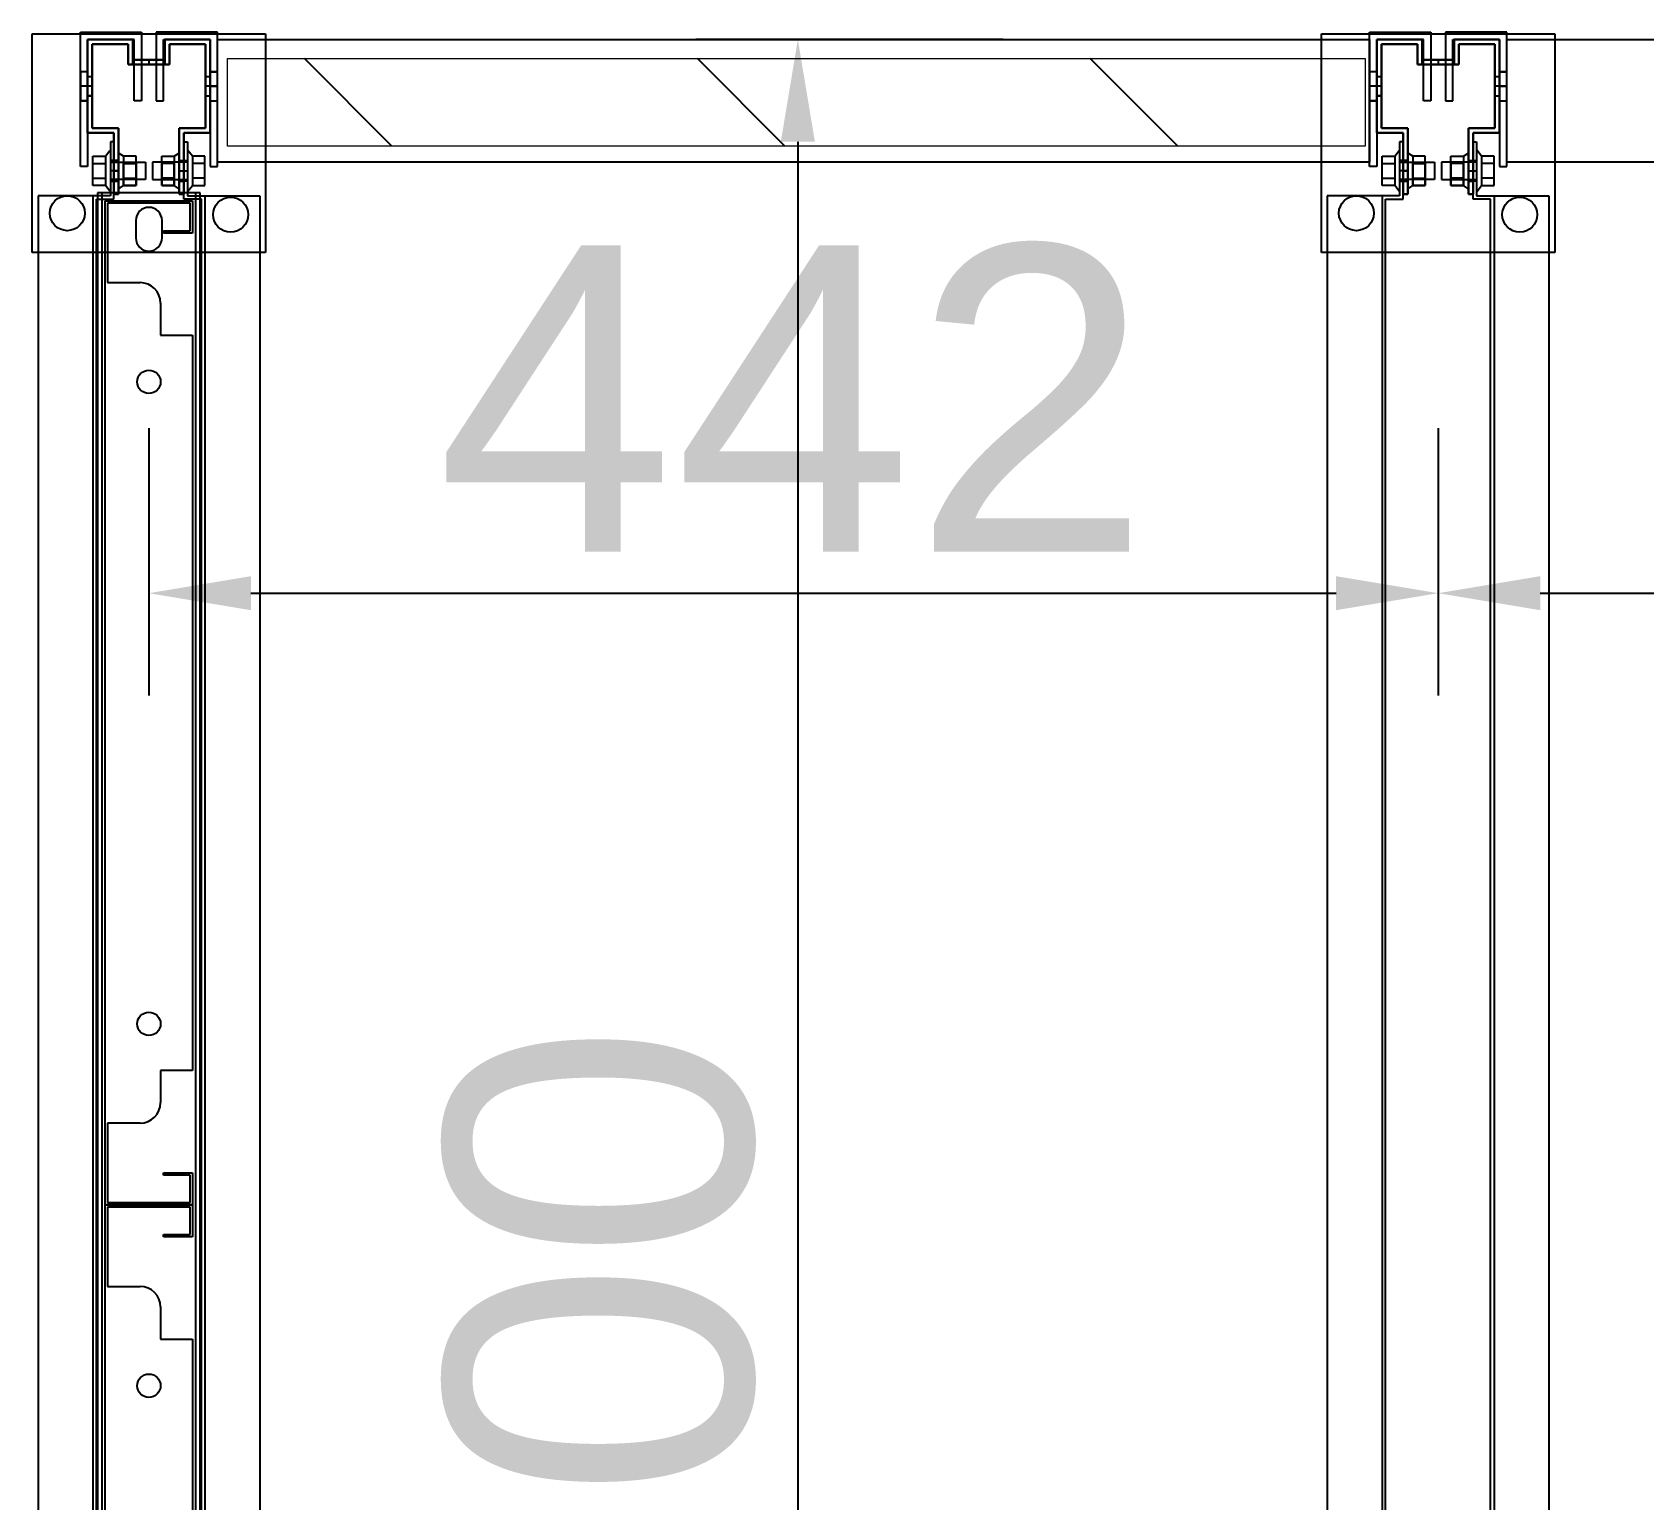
# Model space of a CAD drawing. Header units: millimetres. Extents: x 15382 to 37298, y 7351 to 31127.
# Drawn here: x 30905 to 31457, y 23892 to 24395 of the extents above; entities that cross this region are included whole.
import ezdxf

# ---------------------------------------------------------------- set-up
doc = ezdxf.new("R2010")
doc.units = ezdxf.units.MM
doc.layers.add('10', color=40, linetype='Continuous', lineweight=0)
for name, color, linetype in [('111', 7, 'Continuous'), ('113', 3, 'Continuous'), ('114', 6, 'Continuous'), ('115', 30, 'Continuous'), ('116', 12, 'Continuous'), ('444-2', 5, 'Continuous'), ('544-1', 40, 'Continuous'), ('6', 7, 'Continuous'), ('M40', 3, 'Continuous'), ('M6', 7, 'Continuous'), ('標註', 252, 'Continuous')]:
    doc.layers.add(name, color=color, linetype=linetype)
doc.styles.get("Standard").update_dxf_attribs({"font": 'arial.ttf'})
doc.dimstyles.new('ISO-25', dxfattribs={"dimtxt": 2.5, "dimasz": 2.5, "dimexe": 1.25, "dimexo": 0.625, "dimtad": 1, "dimtxsty": 'Standard', "dimcen": 2.5, "dimadec": 0, "dimazin": 0, "dimtfac": 1, "dimtmove": 0, "dimatfit": 3, "dimfxl": 1, "dimarcsym": 0})

# ---------------------------------------------------------------- blocks, each defined once
blk = doc.blocks.new('*D649')
at = {"layer": 'Defpoints', "color": 0, "transparency": 16777216}
for p in [(31386.82, 24266.36), (32308.82, 24266.36), (32308.82, 24202.84)]:
    blk.add_point(p, dxfattribs=at)
at = {"layer": '標註', "color": 0, "lineweight": -2, "transparency": 16777216}
for p, q in [((31386.82, 24259.36), (31386.82, 24167.84)), ((32308.82, 24259.36), (32308.82, 24167.84)), ((31421.82, 24202.84), (32273.82, 24202.84))]:
    blk.add_line(p, q, dxfattribs=at)
at = {"layer": '標註', "color": 0, "transparency": 16777216}
for points in [[(31421.82, 24208.67), (31421.82, 24197.01), (31386.82, 24202.84)], [(32273.82, 24208.67), (32273.82, 24197.01), (32308.82, 24202.84)]]:
    blk.add_solid(points, dxfattribs=at)
at = {"layer": '標註', "color": 0, "transparency": 16777216, "insert": (31847.82, 24270.45), "char_height": 105, "attachment_point": 5}
blk.add_mtext('922', dxfattribs=at)
blk = doc.blocks.new('*D707')
at = {"layer": 'Defpoints', "color": 0, "transparency": 16777216}
for p in [(31244.66, 24392.57), (31167.3, 23392.57), (31244.66, 23392.57)]:
    blk.add_point(p, dxfattribs=at)
at = {"layer": '標註', "color": 0, "lineweight": -2, "transparency": 16777216}
for p, q in [((31237.66, 24392.57), (31132.3, 24392.57)), ((31167.3, 24357.57), (31167.3, 23427.57)), ((31237.66, 23392.57), (31132.3, 23392.57))]:
    blk.add_line(p, q, dxfattribs=at)
at = {"layer": '標註', "color": 0, "transparency": 16777216}
for points in [[(31161.47, 24357.57), (31173.14, 24357.57), (31167.3, 24392.57)], [(31161.47, 23427.57), (31173.14, 23427.57), (31167.3, 23392.57)]]:
    blk.add_solid(points, dxfattribs=at)
at = {"layer": '標註', "color": 0, "transparency": 16777216, "insert": (31099.69, 23892.57), "char_height": 105, "attachment_point": 5, "rotation": 90}
blk.add_mtext('1000', dxfattribs=at)
blk = doc.blocks.new('*D708')
at = {"layer": 'Defpoints', "color": 0, "transparency": 16777216}
for p in [(30944.82, 24266.36), (31386.82, 24266.36), (31386.82, 24202.84)]:
    blk.add_point(p, dxfattribs=at)
at = {"layer": '標註', "color": 0, "lineweight": -2, "transparency": 16777216}
for p, q in [((30944.82, 24259.36), (30944.82, 24167.84)), ((31386.82, 24259.36), (31386.82, 24167.84)), ((30979.82, 24202.84), (31351.82, 24202.84))]:
    blk.add_line(p, q, dxfattribs=at)
at = {"layer": '標註', "color": 0, "transparency": 16777216}
for points in [[(30979.82, 24208.67), (30979.82, 24197.01), (30944.82, 24202.84)], [(31351.82, 24208.67), (31351.82, 24197.01), (31386.82, 24202.84)]]:
    blk.add_solid(points, dxfattribs=at)
at = {"layer": '標註', "color": 0, "transparency": 16777216, "insert": (31165.82, 24269.56), "char_height": 105, "attachment_point": 5}
blk.add_mtext('442', dxfattribs=at)

msp = doc.modelspace()

# ---------------------------------------------------------------- linework, layer by layer
at = {"layer": '10'}
for p, q in [((30971.818, 24356.065), (30971.818, 24386.065)), ((30971.818, 24386.065), (31361.818, 24386.065)), ((31361.818, 24386.065), (31361.818, 24356.065)), ((31361.818, 24356.065), (30971.818, 24356.065))]:
    msp.add_line(p, q, dxfattribs=at)
at = {"layer": '111'}
for p, q in [((30962.418, 24340.065), (30927.218, 24340.065)), ((30927.218, 24340.065), (30927.218, 23446.065)), ((30962.418, 24340.065), (30927.218, 24340.065)), ((30927.218, 24340.065), (30927.218, 23446.065)), ((30962.418, 23446.065), (30962.418, 24340.065)), ((30962.418, 23446.065), (30962.418, 24340.065)), ((30944.818, 24335.065), (30944.818, 24335.065)), ((30944.818, 24335.065), (30944.818, 24335.065)), ((30940.318, 24330.565), (30940.318, 24324.565)), ((30940.318, 24330.565), (30940.318, 24324.565)), ((30949.318, 24324.565), (30949.318, 24330.565)), ((30949.318, 24324.565), (30949.318, 24330.565)), ((30944.818, 24320.065), (30944.818, 24320.065)), ((30944.818, 24320.065), (30944.818, 24320.065))]:
    msp.add_line(p, q, dxfattribs=at)
for centre, start, end in [((30944.818, 24330.565), 90, 180), ((30944.818, 24330.565), 90, 180), ((30944.818, 24330.565), 0, 90), ((30944.818, 24330.565), 0, 90), ((30944.818, 24324.565), 180, 270), ((30944.818, 24324.565), 180, 270), ((30944.818, 24324.565), 270, 0), ((30944.818, 24324.565), 270, 0)]:
    msp.add_arc(centre, 4.5, start, end, dxfattribs=at)
at = {"layer": '113'}
for p, q in [((30904.818, 24319.565), (30904.818, 24394.565)), ((30904.818, 24394.565), (30984.818, 24394.565)), ((30984.818, 24394.565), (30984.818, 24319.565)), ((31346.818, 24319.565), (31346.818, 24394.565)), ((31346.818, 24394.565), (31426.818, 24394.565)), ((31426.818, 24394.565), (31426.818, 24319.565)), ((30984.818, 24319.565), (30904.818, 24319.565)), ((31426.818, 24319.565), (31346.818, 24319.565))]:
    msp.add_line(p, q, dxfattribs=at)
at = {"layer": '113', "lineweight": -3}
for centre in [(30916.818, 24333.065), (30972.818, 24332.565), (31358.818, 24333.065), (31414.818, 24332.565)]:
    msp.add_circle(centre, 6, dxfattribs=at)
at = {"layer": '114'}
for points in [[(31363.318, 24350.565), (30968.318, 24350.565), (30968.318, 24392.565), (31363.318, 24392.565)], [(32285.318, 24350.565), (31410.318, 24350.565), (31410.318, 24392.565), (32285.318, 24392.565)]]:
    msp.add_lwpolyline(points, close=True, dxfattribs=at)
at = {"layer": '115'}
for p, q in [((30932.818, 24357.565), (30931.618, 24357.565)), ((30931.618, 24357.565), (30931.618, 24339.065)), ((30932.818, 24357.565), (30931.618, 24357.565)), ((30931.618, 24357.565), (30931.618, 24339.065)), ((30932.818, 24337.865), (30932.818, 24357.565)), ((30932.818, 24337.865), (30932.818, 24357.565)), ((30956.818, 24337.865), (30956.818, 24357.565)), ((30956.818, 24357.565), (30958.018, 24357.565)), ((30956.818, 24337.865), (30956.818, 24357.565)), ((30956.818, 24357.565), (30958.018, 24357.565)), ((30958.018, 24357.565), (30958.018, 24339.065)), ((30958.018, 24357.565), (30958.018, 24339.065)), ((31374.818, 24357.565), (31373.618, 24357.565)), ((31373.618, 24357.565), (31373.618, 24339.065)), ((31374.818, 24357.565), (31373.618, 24357.565)), ((31373.618, 24357.565), (31373.618, 24339.065)), ((31374.818, 24337.865), (31374.818, 24357.565)), ((31374.818, 24337.865), (31374.818, 24357.565)), ((31398.818, 24337.865), (31398.818, 24357.565)), ((31398.818, 24357.565), (31400.018, 24357.565)), ((31398.818, 24337.865), (31398.818, 24357.565)), ((31398.818, 24357.565), (31400.018, 24357.565)), ((31400.018, 24357.565), (31400.018, 24339.065)), ((31400.018, 24357.565), (31400.018, 24339.065)), ((30931.618, 24339.065), (30906.818, 24339.065)), ((30906.818, 24339.065), (30906.818, 23446.065)), ((30931.618, 24339.065), (30925.618, 24339.065)), ((30925.618, 24339.065), (30925.618, 23446.065)), ((30926.818, 23447.265), (30926.818, 24337.865)), ((30926.818, 24337.865), (30932.818, 24337.865)), ((30926.818, 23447.265), (30926.818, 24337.865)), ((30926.818, 24337.865), (30932.818, 24337.865)), ((30962.818, 24337.865), (30956.818, 24337.865)), ((30962.818, 24337.865), (30956.818, 24337.865)), ((30958.018, 24339.065), (30964.018, 24339.065)), ((30958.018, 24339.065), (30982.818, 24339.065)), ((30962.818, 23447.265), (30962.818, 24337.865)), ((30962.818, 23447.265), (30962.818, 24337.865)), ((30964.018, 24339.065), (30964.018, 23446.065)), ((30982.818, 24339.065), (30982.818, 23446.065)), ((31373.618, 24339.065), (31348.818, 24339.065)), ((31348.818, 24339.065), (31348.818, 23446.065)), ((31373.618, 24339.065), (31367.618, 24339.065)), ((31367.618, 24339.065), (31367.618, 23446.065)), ((31368.818, 23447.265), (31368.818, 24337.865)), ((31368.818, 24337.865), (31374.818, 24337.865)), ((31368.818, 23447.265), (31368.818, 24337.865)), ((31368.818, 24337.865), (31374.818, 24337.865)), ((31404.818, 24337.865), (31398.818, 24337.865)), ((31404.818, 24337.865), (31398.818, 24337.865)), ((31400.018, 24339.065), (31406.018, 24339.065)), ((31400.018, 24339.065), (31424.818, 24339.065)), ((31404.818, 23447.265), (31404.818, 24337.865)), ((31404.818, 23447.265), (31404.818, 24337.865)), ((31406.018, 24339.065), (31406.018, 23446.065)), ((31424.818, 24339.065), (31424.818, 23446.065))]:
    msp.add_line(p, q, dxfattribs=at)
at = {"layer": '115', "lineweight": -3}
for p, q in [((30931.618, 24351.065), (30931.618, 24344.065)), ((30932.818, 24351.065), (30931.618, 24351.065)), ((30932.818, 24344.065), (30932.818, 24351.065)), ((30956.818, 24344.065), (30956.818, 24351.065)), ((30956.818, 24351.065), (30958.018, 24351.065)), ((30958.018, 24351.065), (30958.018, 24344.065)), ((31373.618, 24351.065), (31373.618, 24344.065)), ((31374.818, 24351.065), (31373.618, 24351.065)), ((31374.818, 24344.065), (31374.818, 24351.065)), ((31398.818, 24344.065), (31398.818, 24351.065)), ((31398.818, 24351.065), (31400.018, 24351.065)), ((31400.018, 24351.065), (31400.018, 24344.065)), ((30931.618, 24347.565), (30931.618, 24344.065)), ((30932.818, 24347.565), (30931.618, 24347.565)), ((30931.618, 24344.065), (30932.818, 24344.065)), ((30931.618, 24344.065), (30932.818, 24344.065)), ((30932.818, 24344.065), (30932.818, 24347.565)), ((30956.818, 24344.065), (30956.818, 24347.565)), ((30956.818, 24347.565), (30958.018, 24347.565)), ((30958.018, 24344.065), (30956.818, 24344.065)), ((30958.018, 24344.065), (30956.818, 24344.065)), ((30958.018, 24347.565), (30958.018, 24344.065)), ((31373.618, 24347.565), (31373.618, 24344.065)), ((31374.818, 24347.565), (31373.618, 24347.565)), ((31373.618, 24344.065), (31374.818, 24344.065)), ((31373.618, 24344.065), (31374.818, 24344.065)), ((31374.818, 24344.065), (31374.818, 24347.565)), ((31398.818, 24344.065), (31398.818, 24347.565)), ((31398.818, 24347.565), (31400.018, 24347.565)), ((31400.018, 24344.065), (31398.818, 24344.065)), ((31400.018, 24344.065), (31398.818, 24344.065)), ((31400.018, 24347.565), (31400.018, 24344.065))]:
    msp.add_line(p, q, dxfattribs=at)
at = {"layer": '116'}
for p, q in [((30921.318, 24349.065), (30921.318, 24395.065)), ((30921.318, 24395.065), (30940.818, 24395.065)), ((30939.818, 24395.065), (30942.318, 24395.065)), ((30942.318, 24395.065), (30942.318, 24371.565)), ((30949.818, 24395.065), (30947.318, 24395.065)), ((30947.318, 24395.065), (30947.318, 24371.565)), ((30968.318, 24395.065), (30948.818, 24395.065)), ((30968.318, 24349.065), (30968.318, 24395.065)), ((31363.318, 24349.065), (31363.318, 24395.065)), ((31363.318, 24395.065), (31382.818, 24395.065)), ((31381.818, 24395.065), (31384.318, 24395.065)), ((31384.318, 24395.065), (31384.318, 24371.565)), ((31391.818, 24395.065), (31389.318, 24395.065)), ((31389.318, 24395.065), (31389.318, 24371.565)), ((31410.318, 24395.065), (31390.818, 24395.065)), ((31410.318, 24349.065), (31410.318, 24395.065)), ((30939.818, 24392.565), (30923.818, 24392.565)), ((30923.818, 24392.565), (30923.818, 24349.065)), ((30939.818, 24371.565), (30939.818, 24392.565)), ((30949.818, 24371.565), (30949.818, 24392.565)), ((30949.818, 24392.565), (30965.818, 24392.565)), ((30965.818, 24392.565), (30965.818, 24349.065)), ((31381.818, 24392.565), (31365.818, 24392.565)), ((31365.818, 24392.565), (31365.818, 24349.065)), ((31381.818, 24371.565), (31381.818, 24392.565)), ((31391.818, 24371.565), (31391.818, 24392.565)), ((31391.818, 24392.565), (31407.818, 24392.565)), ((31407.818, 24392.565), (31407.818, 24349.065)), ((30923.818, 24381.543), (30921.318, 24381.543)), ((30923.818, 24376.565), (30921.318, 24376.565)), ((30965.818, 24381.543), (30968.318, 24381.543)), ((30965.818, 24376.565), (30968.318, 24376.565)), ((31365.818, 24381.543), (31363.318, 24381.543)), ((31365.818, 24376.565), (31363.318, 24376.565)), ((31407.818, 24381.543), (31410.318, 24381.543)), ((31407.818, 24376.565), (31410.318, 24376.565)), ((30923.818, 24371.587), (30921.318, 24371.587)), ((30942.318, 24371.565), (30939.818, 24371.565)), ((30947.318, 24371.565), (30949.818, 24371.565)), ((30965.818, 24371.587), (30968.318, 24371.587)), ((31365.818, 24371.587), (31363.318, 24371.587)), ((31384.318, 24371.565), (31381.818, 24371.565)), ((31389.318, 24371.565), (31391.818, 24371.565)), ((31407.818, 24371.587), (31410.318, 24371.587)), ((30923.818, 24349.065), (30921.318, 24349.065)), ((30965.818, 24349.065), (30968.318, 24349.065)), ((31365.818, 24349.065), (31363.318, 24349.065)), ((31407.818, 24349.065), (31410.318, 24349.065))]:
    msp.add_line(p, q, dxfattribs=at)
at = {"layer": '116', "lineweight": -3}
for p, q in [((30921.318, 24381.543), (30921.318, 24371.587)), ((30923.818, 24381.543), (30921.318, 24381.543)), ((30921.318, 24376.565), (30921.318, 24371.587)), ((30923.818, 24376.565), (30921.318, 24376.565)), ((30923.818, 24371.587), (30923.818, 24381.543)), ((30923.818, 24371.587), (30923.818, 24376.565)), ((30965.818, 24381.543), (30965.818, 24371.587)), ((30968.318, 24381.543), (30965.818, 24381.543)), ((30965.818, 24376.565), (30965.818, 24371.587)), ((30968.318, 24376.565), (30965.818, 24376.565)), ((30968.318, 24371.587), (30968.318, 24381.543)), ((30968.318, 24371.587), (30968.318, 24376.565)), ((31363.318, 24381.543), (31363.318, 24371.587)), ((31365.818, 24381.543), (31363.318, 24381.543)), ((31363.318, 24376.565), (31363.318, 24371.587)), ((31365.818, 24376.565), (31363.318, 24376.565)), ((31365.818, 24371.587), (31365.818, 24381.543)), ((31365.818, 24371.587), (31365.818, 24376.565)), ((31407.818, 24381.543), (31407.818, 24371.587)), ((31410.318, 24381.543), (31407.818, 24381.543)), ((31407.818, 24376.565), (31407.818, 24371.587)), ((31410.318, 24376.565), (31407.818, 24376.565)), ((31410.318, 24371.587), (31410.318, 24381.543)), ((31410.318, 24371.587), (31410.318, 24376.565)), ((30921.318, 24371.587), (30923.818, 24371.587)), ((30921.318, 24371.587), (30923.818, 24371.587)), ((30965.818, 24371.587), (30968.318, 24371.587)), ((30965.818, 24371.587), (30968.318, 24371.587)), ((31363.318, 24371.587), (31365.818, 24371.587)), ((31363.318, 24371.587), (31365.818, 24371.587)), ((31407.818, 24371.587), (31410.318, 24371.587)), ((31407.818, 24371.587), (31410.318, 24371.587))]:
    msp.add_line(p, q, dxfattribs=at)
at = {"layer": '444-2'}
for p, q in [((30929.818, 23993.265), (30929.818, 24337.265)), ((30929.818, 24337.265), (30959.818, 24337.265)), ((30959.018, 24336.465), (30930.618, 24336.465)), ((30930.618, 24336.465), (30930.618, 24309.265)), ((30959.018, 24327.065), (30959.018, 24336.465)), ((30959.818, 24337.265), (30959.818, 24326.265)), ((30949.818, 24326.265), (30949.818, 24327.065)), ((30949.818, 24327.065), (30959.018, 24327.065)), ((30959.818, 24326.265), (30949.818, 24326.265)), ((30930.618, 24309.265), (30941.818, 24309.265)), ((30948.818, 24302.265), (30948.818, 24291.265)), ((30948.818, 24291.265), (30959.818, 24291.265)), ((30959.818, 24291.265), (30959.818, 24039.265)), ((30959.818, 24039.265), (30948.818, 24039.265)), ((30948.818, 24039.265), (30948.818, 24028.265)), ((30941.818, 24021.265), (30930.618, 24021.265)), ((30930.618, 24021.265), (30930.618, 23994.065)), ((30949.818, 24003.465), (30949.818, 24004.265)), ((30949.818, 24004.265), (30959.818, 24004.265)), ((30959.018, 24003.465), (30949.818, 24003.465)), ((30959.018, 23994.065), (30959.018, 24003.465)), ((30959.818, 24004.265), (30959.818, 23993.265)), ((30929.818, 23993.265), (30929.818, 23994.065)), ((30929.818, 23449.265), (30929.818, 23993.265)), ((30929.818, 23993.265), (30959.818, 23993.265)), ((30930.618, 23993.265), (30929.818, 23993.265)), ((30959.818, 23993.265), (30929.818, 23993.265)), ((30930.618, 23994.065), (30959.018, 23994.065)), ((30959.018, 23992.465), (30930.618, 23992.465)), ((30930.618, 23992.465), (30930.618, 23965.265)), ((30959.018, 23983.065), (30959.018, 23992.465)), ((30959.818, 23993.265), (30959.818, 23982.265)), ((30949.818, 23982.265), (30949.818, 23983.065)), ((30949.818, 23983.065), (30959.018, 23983.065)), ((30959.818, 23982.265), (30949.818, 23982.265)), ((30930.618, 23965.265), (30941.818, 23965.265)), ((30948.818, 23958.265), (30948.818, 23947.265)), ((30948.818, 23947.265), (30959.818, 23947.265)), ((30959.818, 23947.265), (30959.818, 23495.265))]:
    msp.add_line(p, q, dxfattribs=at)
for centre in [(30944.818, 24275.265), (30944.818, 24055.265), (30944.818, 23931.265)]:
    msp.add_circle(centre, 4, dxfattribs=at)
for centre, start, end in [((30941.818, 24302.265), 0, 90), ((30941.818, 24028.265), 270, 0), ((30941.818, 23958.265), 0, 90)]:
    msp.add_arc(centre, 7, start, end, dxfattribs=at)
at = {"layer": '544-1', "linetype": 'Continuous'}
for p, q in [((31028.152, 24356.065), (30998.152, 24386.065)), ((31162.856, 24356.065), (31132.856, 24386.065)), ((31297.56, 24356.065), (31267.56, 24386.065))]:
    msp.add_line(p, q, dxfattribs=at)
at = {"layer": '6'}
for p, q in [((30928.818, 24340.065), (30927.218, 24340.065)), ((30927.218, 24340.065), (30927.218, 23446.065)), ((30928.818, 23446.065), (30928.818, 24340.065)), ((30962.418, 24340.065), (30960.818, 24340.065)), ((30960.818, 24340.065), (30960.818, 23446.065)), ((30962.418, 23446.065), (30962.418, 24340.065))]:
    msp.add_line(p, q, dxfattribs=at)
at = {"layer": 'M40'}
for p, q in [((30923.818, 24360.565), (30923.818, 24392.565)), ((30923.818, 24392.565), (30939.318, 24392.565)), ((30939.318, 24392.565), (30923.818, 24392.565)), ((30923.818, 24392.565), (30923.818, 24360.565)), ((30937.718, 24390.965), (30925.418, 24390.965)), ((30925.418, 24390.965), (30925.418, 24362.165)), ((30925.418, 24362.165), (30925.418, 24390.965)), ((30925.418, 24390.965), (30937.718, 24390.965)), ((30937.718, 24383.965), (30937.718, 24390.965)), ((30937.718, 24390.965), (30937.718, 24383.965)), ((30939.318, 24392.565), (30939.318, 24385.565)), ((30939.318, 24385.565), (30939.318, 24392.565)), ((30950.318, 24385.565), (30950.318, 24392.565)), ((30950.318, 24392.565), (30965.818, 24392.565)), ((30965.818, 24392.565), (30950.318, 24392.565)), ((30950.318, 24392.565), (30950.318, 24385.565)), ((30964.218, 24390.965), (30951.918, 24390.965)), ((30951.918, 24390.965), (30951.918, 24383.965)), ((30951.918, 24383.965), (30951.918, 24390.965)), ((30951.918, 24390.965), (30964.218, 24390.965)), ((30964.218, 24362.165), (30964.218, 24390.965)), ((30964.218, 24390.965), (30964.218, 24362.165)), ((30965.818, 24392.565), (30965.818, 24360.565)), ((30965.818, 24360.565), (30965.818, 24392.565)), ((31365.818, 24360.565), (31365.818, 24392.565)), ((31365.818, 24392.565), (31381.318, 24392.565)), ((31381.318, 24392.565), (31365.818, 24392.565)), ((31365.818, 24392.565), (31365.818, 24360.565)), ((31379.718, 24390.965), (31367.418, 24390.965)), ((31367.418, 24390.965), (31367.418, 24362.165)), ((31367.418, 24362.165), (31367.418, 24390.965)), ((31367.418, 24390.965), (31379.718, 24390.965)), ((31379.718, 24383.965), (31379.718, 24390.965)), ((31379.718, 24390.965), (31379.718, 24383.965)), ((31381.318, 24392.565), (31381.318, 24385.565)), ((31381.318, 24385.565), (31381.318, 24392.565)), ((31392.318, 24385.565), (31392.318, 24392.565)), ((31392.318, 24392.565), (31407.818, 24392.565)), ((31407.818, 24392.565), (31392.318, 24392.565)), ((31392.318, 24392.565), (31392.318, 24385.565)), ((31406.218, 24390.965), (31393.918, 24390.965)), ((31393.918, 24390.965), (31393.918, 24383.965)), ((31393.918, 24383.965), (31393.918, 24390.965)), ((31393.918, 24390.965), (31406.218, 24390.965)), ((31406.218, 24362.165), (31406.218, 24390.965)), ((31406.218, 24390.965), (31406.218, 24362.165)), ((31407.818, 24392.565), (31407.818, 24360.565)), ((31407.818, 24360.565), (31407.818, 24392.565)), ((30951.918, 24383.965), (30937.718, 24383.965)), ((30937.718, 24383.965), (30951.918, 24383.965)), ((30939.318, 24385.565), (30950.318, 24385.565)), ((30950.318, 24385.565), (30939.318, 24385.565)), ((30950.318, 24385.565), (30950.318, 24383.965)), ((31393.918, 24383.965), (31379.718, 24383.965)), ((31379.718, 24383.965), (31393.918, 24383.965)), ((31381.318, 24385.565), (31392.318, 24385.565)), ((31392.318, 24385.565), (31381.318, 24385.565)), ((31392.318, 24385.565), (31392.318, 24383.965)), ((30925.418, 24379.815), (30923.818, 24379.815)), ((30925.418, 24376.565), (30923.818, 24376.565)), ((31367.418, 24379.815), (31365.818, 24379.815)), ((31367.418, 24376.565), (31365.818, 24376.565)), ((30925.418, 24373.315), (30923.818, 24373.315)), ((31367.418, 24373.315), (31365.818, 24373.315)), ((30932.818, 24360.565), (30923.818, 24360.565)), ((30923.818, 24360.565), (30932.818, 24360.565)), ((30925.418, 24362.165), (30934.418, 24362.165)), ((30934.418, 24362.165), (30925.418, 24362.165)), ((30932.818, 24362.165), (30934.418, 24362.165)), ((30932.818, 24339.565), (30932.818, 24360.565)), ((30932.818, 24360.565), (30932.818, 24339.565)), ((30934.418, 24362.165), (30934.418, 24339.565)), ((30934.418, 24362.165), (30934.418, 24360.565)), ((30934.418, 24339.565), (30934.418, 24362.165)), ((30955.218, 24339.565), (30955.218, 24362.165)), ((30955.218, 24362.165), (30964.218, 24362.165)), ((30956.818, 24362.165), (30955.218, 24362.165)), ((30955.218, 24362.165), (30955.218, 24339.565)), ((30964.218, 24362.165), (30955.218, 24362.165)), ((30955.218, 24362.165), (30955.218, 24360.565)), ((30965.818, 24360.565), (30956.818, 24360.565)), ((30956.818, 24360.565), (30956.818, 24339.565)), ((30956.818, 24339.565), (30956.818, 24360.565)), ((30956.818, 24360.565), (30965.818, 24360.565)), ((31374.818, 24360.565), (31365.818, 24360.565)), ((31365.818, 24360.565), (31374.818, 24360.565)), ((31367.418, 24362.165), (31376.418, 24362.165)), ((31376.418, 24362.165), (31367.418, 24362.165)), ((31374.818, 24362.165), (31376.418, 24362.165)), ((31374.818, 24339.565), (31374.818, 24360.565)), ((31374.818, 24360.565), (31374.818, 24339.565)), ((31376.418, 24362.165), (31376.418, 24339.565)), ((31376.418, 24362.165), (31376.418, 24360.565)), ((31376.418, 24339.565), (31376.418, 24362.165)), ((31397.218, 24339.565), (31397.218, 24362.165)), ((31397.218, 24362.165), (31406.218, 24362.165)), ((31398.818, 24362.165), (31397.218, 24362.165)), ((31397.218, 24362.165), (31397.218, 24339.565)), ((31406.218, 24362.165), (31397.218, 24362.165)), ((31397.218, 24362.165), (31397.218, 24360.565)), ((31407.818, 24360.565), (31398.818, 24360.565)), ((31398.818, 24360.565), (31398.818, 24339.565)), ((31398.818, 24339.565), (31398.818, 24360.565)), ((31398.818, 24360.565), (31407.818, 24360.565)), ((30932.818, 24351.065), (30934.418, 24351.065)), ((30955.218, 24351.065), (30956.818, 24351.065)), ((31374.818, 24351.065), (31376.418, 24351.065)), ((31397.218, 24351.065), (31398.818, 24351.065)), ((30932.818, 24347.565), (30934.418, 24347.565)), ((30932.818, 24344.065), (30934.418, 24344.065)), ((30955.218, 24347.565), (30956.818, 24347.565)), ((30955.218, 24344.065), (30956.818, 24344.065)), ((31374.818, 24347.565), (31376.418, 24347.565)), ((31374.818, 24344.065), (31376.418, 24344.065)), ((31397.218, 24347.565), (31398.818, 24347.565)), ((31397.218, 24344.065), (31398.818, 24344.065)), ((30934.418, 24339.565), (30932.818, 24339.565)), ((30932.818, 24339.565), (30934.418, 24339.565)), ((30956.818, 24339.565), (30955.218, 24339.565)), ((30955.218, 24339.565), (30956.818, 24339.565)), ((31376.418, 24339.565), (31374.818, 24339.565)), ((31374.818, 24339.565), (31376.418, 24339.565)), ((31398.818, 24339.565), (31397.218, 24339.565)), ((31397.218, 24339.565), (31398.818, 24339.565))]:
    msp.add_line(p, q, dxfattribs=at)
at = {"layer": 'M40', "lineweight": -3}
for p, q in [((30939.318, 24383.965), (30939.318, 24385.565)), ((30939.318, 24385.565), (30950.318, 24385.565)), ((30950.318, 24383.965), (30939.318, 24383.965)), ((30950.318, 24385.565), (30944.818, 24385.565)), ((30944.818, 24385.565), (30944.818, 24383.965)), ((30944.818, 24383.965), (30950.318, 24383.965)), ((30950.318, 24385.565), (30950.318, 24383.965)), ((30950.318, 24383.965), (30950.318, 24385.565)), ((31381.318, 24383.965), (31381.318, 24385.565)), ((31381.318, 24385.565), (31392.318, 24385.565)), ((31392.318, 24383.965), (31381.318, 24383.965)), ((31392.318, 24385.565), (31386.818, 24385.565)), ((31386.818, 24385.565), (31386.818, 24383.965)), ((31386.818, 24383.965), (31392.318, 24383.965)), ((31392.318, 24385.565), (31392.318, 24383.965)), ((31392.318, 24383.965), (31392.318, 24385.565)), ((30923.818, 24379.815), (30923.818, 24373.315)), ((30925.418, 24379.815), (30923.818, 24379.815)), ((30923.818, 24376.565), (30923.818, 24373.315)), ((30925.418, 24376.565), (30923.818, 24376.565)), ((30925.418, 24373.315), (30925.418, 24379.815)), ((30925.418, 24373.315), (30925.418, 24376.565)), ((30964.218, 24379.815), (30964.218, 24373.315)), ((30965.818, 24379.815), (30964.218, 24379.815)), ((30964.218, 24376.565), (30964.218, 24373.315)), ((30965.818, 24376.565), (30964.218, 24376.565)), ((30965.818, 24373.315), (30965.818, 24379.815)), ((30965.818, 24373.315), (30965.818, 24376.565)), ((31365.818, 24379.815), (31365.818, 24373.315)), ((31367.418, 24379.815), (31365.818, 24379.815)), ((31365.818, 24376.565), (31365.818, 24373.315)), ((31367.418, 24376.565), (31365.818, 24376.565)), ((31367.418, 24373.315), (31367.418, 24379.815)), ((31367.418, 24373.315), (31367.418, 24376.565)), ((31406.218, 24379.815), (31406.218, 24373.315)), ((31407.818, 24379.815), (31406.218, 24379.815)), ((31406.218, 24376.565), (31406.218, 24373.315)), ((31407.818, 24376.565), (31406.218, 24376.565)), ((31407.818, 24373.315), (31407.818, 24379.815)), ((31407.818, 24373.315), (31407.818, 24376.565)), ((30923.818, 24373.315), (30925.418, 24373.315)), ((30923.818, 24373.315), (30925.418, 24373.315)), ((30964.218, 24373.315), (30965.818, 24373.315)), ((30964.218, 24373.315), (30965.818, 24373.315)), ((31365.818, 24373.315), (31367.418, 24373.315)), ((31365.818, 24373.315), (31367.418, 24373.315)), ((31406.218, 24373.315), (31407.818, 24373.315)), ((31406.218, 24373.315), (31407.818, 24373.315)), ((30932.818, 24351.065), (30932.818, 24344.065)), ((30934.418, 24351.065), (30932.818, 24351.065)), ((30934.418, 24344.065), (30934.418, 24351.065)), ((30955.218, 24344.065), (30955.218, 24351.065)), ((30955.218, 24351.065), (30956.818, 24351.065)), ((30956.818, 24351.065), (30956.818, 24344.065)), ((31374.818, 24351.065), (31374.818, 24344.065)), ((31376.418, 24351.065), (31374.818, 24351.065)), ((31376.418, 24344.065), (31376.418, 24351.065)), ((31397.218, 24344.065), (31397.218, 24351.065)), ((31397.218, 24351.065), (31398.818, 24351.065)), ((31398.818, 24351.065), (31398.818, 24344.065)), ((30932.818, 24347.565), (30932.818, 24344.065)), ((30934.418, 24347.565), (30932.818, 24347.565)), ((30932.818, 24344.065), (30934.418, 24344.065)), ((30932.818, 24344.065), (30934.418, 24344.065)), ((30934.418, 24344.065), (30934.418, 24347.565)), ((30955.218, 24344.065), (30955.218, 24347.565)), ((30955.218, 24347.565), (30956.818, 24347.565)), ((30956.818, 24344.065), (30955.218, 24344.065)), ((30956.818, 24344.065), (30955.218, 24344.065)), ((30956.818, 24347.565), (30956.818, 24344.065)), ((31374.818, 24347.565), (31374.818, 24344.065)), ((31376.418, 24347.565), (31374.818, 24347.565)), ((31374.818, 24344.065), (31376.418, 24344.065)), ((31374.818, 24344.065), (31376.418, 24344.065)), ((31376.418, 24344.065), (31376.418, 24347.565)), ((31397.218, 24344.065), (31397.218, 24347.565)), ((31397.218, 24347.565), (31398.818, 24347.565)), ((31398.818, 24344.065), (31397.218, 24344.065)), ((31398.818, 24344.065), (31397.218, 24344.065)), ((31398.818, 24347.565), (31398.818, 24344.065))]:
    msp.add_line(p, q, dxfattribs=at)
at = {"layer": 'M6'}
for p, q in [((30929.918, 24352.565), (30931.418, 24354.565)), ((30931.418, 24354.565), (30931.618, 24354.565)), ((30931.618, 24354.565), (30931.618, 24350.565)), ((30958.218, 24354.565), (30958.018, 24354.565)), ((30958.018, 24354.565), (30958.018, 24350.565)), ((30959.718, 24352.565), (30958.218, 24354.565)), ((31371.918, 24352.565), (31373.418, 24354.565)), ((31373.418, 24354.565), (31373.618, 24354.565)), ((31373.618, 24354.565), (31373.618, 24350.565)), ((31400.218, 24354.565), (31400.018, 24354.565)), ((31400.018, 24354.565), (31400.018, 24350.565)), ((31401.718, 24352.565), (31400.218, 24354.565)), ((30925.618, 24342.565), (30925.618, 24352.565)), ((30925.618, 24352.565), (30929.918, 24352.565)), ((30925.618, 24342.565), (30925.618, 24352.565)), ((30925.618, 24352.565), (30929.918, 24352.565)), ((30925.618, 24350.065), (30929.918, 24350.065)), ((30929.918, 24352.565), (30929.918, 24342.565)), ((30931.618, 24350.565), (30943.618, 24350.565)), ((30934.618, 24353.565), (30934.418, 24353.565)), ((30934.418, 24353.565), (30934.418, 24341.565)), ((30936.118, 24352.565), (30934.618, 24353.565)), ((30940.418, 24352.565), (30936.118, 24352.565)), ((30936.118, 24352.565), (30936.118, 24342.565)), ((30940.418, 24352.565), (30936.118, 24352.565)), ((30940.418, 24352.565), (30936.118, 24352.565)), ((30936.118, 24352.565), (30936.118, 24345.065)), ((30936.118, 24342.565), (30936.118, 24350.065)), ((30936.118, 24350.065), (30940.418, 24350.065)), ((30940.418, 24342.565), (30940.418, 24352.565)), ((30940.418, 24342.565), (30940.418, 24352.565)), ((30940.418, 24345.065), (30940.418, 24352.565)), ((30940.418, 24350.065), (30940.418, 24342.565)), ((30943.618, 24350.565), (30943.618, 24344.565)), ((30958.018, 24350.565), (30946.018, 24350.565)), ((30946.018, 24350.565), (30946.018, 24344.565)), ((30949.218, 24342.565), (30949.218, 24352.565)), ((30949.218, 24352.565), (30953.518, 24352.565)), ((30949.218, 24342.565), (30949.218, 24352.565)), ((30949.218, 24352.565), (30953.518, 24352.565)), ((30949.218, 24352.565), (30953.518, 24352.565)), ((30949.218, 24345.065), (30949.218, 24352.565)), ((30953.518, 24350.065), (30949.218, 24350.065)), ((30949.218, 24350.065), (30949.218, 24342.565)), ((30953.518, 24352.565), (30955.018, 24353.565)), ((30953.518, 24352.565), (30953.518, 24342.565)), ((30953.518, 24352.565), (30953.518, 24345.065)), ((30953.518, 24342.565), (30953.518, 24350.065)), ((30955.018, 24353.565), (30955.218, 24353.565)), ((30955.218, 24353.565), (30955.218, 24341.565)), ((30964.018, 24352.565), (30959.718, 24352.565)), ((30959.718, 24352.565), (30959.718, 24342.565)), ((30964.018, 24352.565), (30959.718, 24352.565)), ((30964.018, 24350.065), (30959.718, 24350.065)), ((30964.018, 24342.565), (30964.018, 24352.565)), ((30964.018, 24342.565), (30964.018, 24352.565)), ((31367.618, 24342.565), (31367.618, 24352.565)), ((31367.618, 24352.565), (31371.918, 24352.565)), ((31367.618, 24342.565), (31367.618, 24352.565)), ((31367.618, 24352.565), (31371.918, 24352.565)), ((31367.618, 24350.065), (31371.918, 24350.065)), ((31371.918, 24352.565), (31371.918, 24342.565)), ((31373.618, 24350.565), (31385.618, 24350.565)), ((31376.618, 24353.565), (31376.418, 24353.565)), ((31376.418, 24353.565), (31376.418, 24341.565)), ((31378.118, 24352.565), (31376.618, 24353.565)), ((31382.418, 24352.565), (31378.118, 24352.565)), ((31378.118, 24352.565), (31378.118, 24342.565)), ((31382.418, 24352.565), (31378.118, 24352.565)), ((31382.418, 24352.565), (31378.118, 24352.565)), ((31378.118, 24352.565), (31378.118, 24345.065)), ((31378.118, 24342.565), (31378.118, 24350.065)), ((31378.118, 24350.065), (31382.418, 24350.065)), ((31382.418, 24342.565), (31382.418, 24352.565)), ((31382.418, 24342.565), (31382.418, 24352.565)), ((31382.418, 24345.065), (31382.418, 24352.565)), ((31382.418, 24350.065), (31382.418, 24342.565)), ((31385.618, 24350.565), (31385.618, 24344.565)), ((31400.018, 24350.565), (31388.018, 24350.565)), ((31388.018, 24350.565), (31388.018, 24344.565)), ((31391.218, 24342.565), (31391.218, 24352.565)), ((31391.218, 24352.565), (31395.518, 24352.565)), ((31391.218, 24342.565), (31391.218, 24352.565)), ((31391.218, 24352.565), (31395.518, 24352.565)), ((31391.218, 24352.565), (31395.518, 24352.565)), ((31391.218, 24345.065), (31391.218, 24352.565)), ((31395.518, 24350.065), (31391.218, 24350.065)), ((31391.218, 24350.065), (31391.218, 24342.565)), ((31395.518, 24352.565), (31397.018, 24353.565)), ((31395.518, 24352.565), (31395.518, 24342.565)), ((31395.518, 24352.565), (31395.518, 24345.065)), ((31395.518, 24342.565), (31395.518, 24350.065)), ((31397.018, 24353.565), (31397.218, 24353.565)), ((31397.218, 24353.565), (31397.218, 24341.565)), ((31406.018, 24352.565), (31401.718, 24352.565)), ((31401.718, 24352.565), (31401.718, 24342.565)), ((31406.018, 24352.565), (31401.718, 24352.565)), ((31406.018, 24350.065), (31401.718, 24350.065)), ((31406.018, 24342.565), (31406.018, 24352.565)), ((31406.018, 24342.565), (31406.018, 24352.565)), ((30925.618, 24345.065), (30929.918, 24345.065)), ((30943.618, 24344.565), (30931.618, 24344.565)), ((30931.618, 24344.565), (30931.618, 24340.565)), ((30936.118, 24345.065), (30940.418, 24345.065)), ((30946.018, 24344.565), (30958.018, 24344.565)), ((30953.518, 24345.065), (30949.218, 24345.065)), ((30958.018, 24344.565), (30958.018, 24340.565)), ((30964.018, 24345.065), (30959.718, 24345.065)), ((31367.618, 24345.065), (31371.918, 24345.065)), ((31385.618, 24344.565), (31373.618, 24344.565)), ((31373.618, 24344.565), (31373.618, 24340.565)), ((31378.118, 24345.065), (31382.418, 24345.065)), ((31388.018, 24344.565), (31400.018, 24344.565)), ((31395.518, 24345.065), (31391.218, 24345.065)), ((31400.018, 24344.565), (31400.018, 24340.565)), ((31406.018, 24345.065), (31401.718, 24345.065)), ((30929.918, 24342.565), (30925.618, 24342.565)), ((30929.918, 24342.565), (30925.618, 24342.565)), ((30931.418, 24340.565), (30929.918, 24342.565)), ((30931.618, 24340.565), (30931.418, 24340.565)), ((30934.418, 24341.565), (30934.618, 24341.565)), ((30934.618, 24341.565), (30936.118, 24342.565)), ((30936.118, 24342.565), (30940.418, 24342.565)), ((30936.118, 24342.565), (30940.418, 24342.565)), ((30940.418, 24342.565), (30936.118, 24342.565)), ((30953.518, 24342.565), (30949.218, 24342.565)), ((30953.518, 24342.565), (30949.218, 24342.565)), ((30949.218, 24342.565), (30953.518, 24342.565)), ((30955.018, 24341.565), (30953.518, 24342.565)), ((30955.218, 24341.565), (30955.018, 24341.565)), ((30958.018, 24340.565), (30958.218, 24340.565)), ((30958.218, 24340.565), (30959.718, 24342.565)), ((30959.718, 24342.565), (30964.018, 24342.565)), ((30959.718, 24342.565), (30964.018, 24342.565)), ((31371.918, 24342.565), (31367.618, 24342.565)), ((31371.918, 24342.565), (31367.618, 24342.565)), ((31373.418, 24340.565), (31371.918, 24342.565)), ((31373.618, 24340.565), (31373.418, 24340.565)), ((31376.418, 24341.565), (31376.618, 24341.565)), ((31376.618, 24341.565), (31378.118, 24342.565)), ((31378.118, 24342.565), (31382.418, 24342.565)), ((31378.118, 24342.565), (31382.418, 24342.565)), ((31382.418, 24342.565), (31378.118, 24342.565)), ((31395.518, 24342.565), (31391.218, 24342.565)), ((31395.518, 24342.565), (31391.218, 24342.565)), ((31391.218, 24342.565), (31395.518, 24342.565)), ((31397.018, 24341.565), (31395.518, 24342.565)), ((31397.218, 24341.565), (31397.018, 24341.565)), ((31400.018, 24340.565), (31400.218, 24340.565)), ((31400.218, 24340.565), (31401.718, 24342.565)), ((31401.718, 24342.565), (31406.018, 24342.565)), ((31401.718, 24342.565), (31406.018, 24342.565))]:
    msp.add_line(p, q, dxfattribs=at)

# ---------------------------------------------------------------- dimensions: what is measured, and where the dimension line sits
at = {"layer": '標註', "color": 8}
dim = msp.add_linear_dim(base=(31167.304, 23392.565), p1=(31244.655, 24392.565), p2=(31244.655, 23392.565), angle=270, dimstyle='ISO-25', override={"dimscale": 70, "dimtxt": 1.5, "dimasz": 0.5, "dimexe": 0.5, "dimexo": 0.1, "dimgap": 0.2}, dxfattribs=at)
dim.commit()
dim.dimension.update_dxf_attribs({"geometry": '*D707', "text_midpoint": (31099.694, 23892.565)})
for base, p1, p2, picture, middle in [((31386.818, 24202.842), (30944.818, 24266.357), (31386.818, 24266.357), '*D708', (31165.818, 24269.556)), ((32308.818, 24202.842), (31386.818, 24266.357), (32308.818, 24266.357), '*D649', (31847.818, 24270.452))]:
    dim = msp.add_linear_dim(base=base, p1=p1, p2=p2, dimstyle='ISO-25', override={"dimscale": 70, "dimtxt": 1.5, "dimasz": 0.5, "dimexe": 0.5, "dimexo": 0.1, "dimgap": 0.2}, dxfattribs=at)
    dim.commit()
    dim.dimension.update_dxf_attribs({"geometry": picture, "text_midpoint": middle})

doc.saveas('drawing.dxf')
